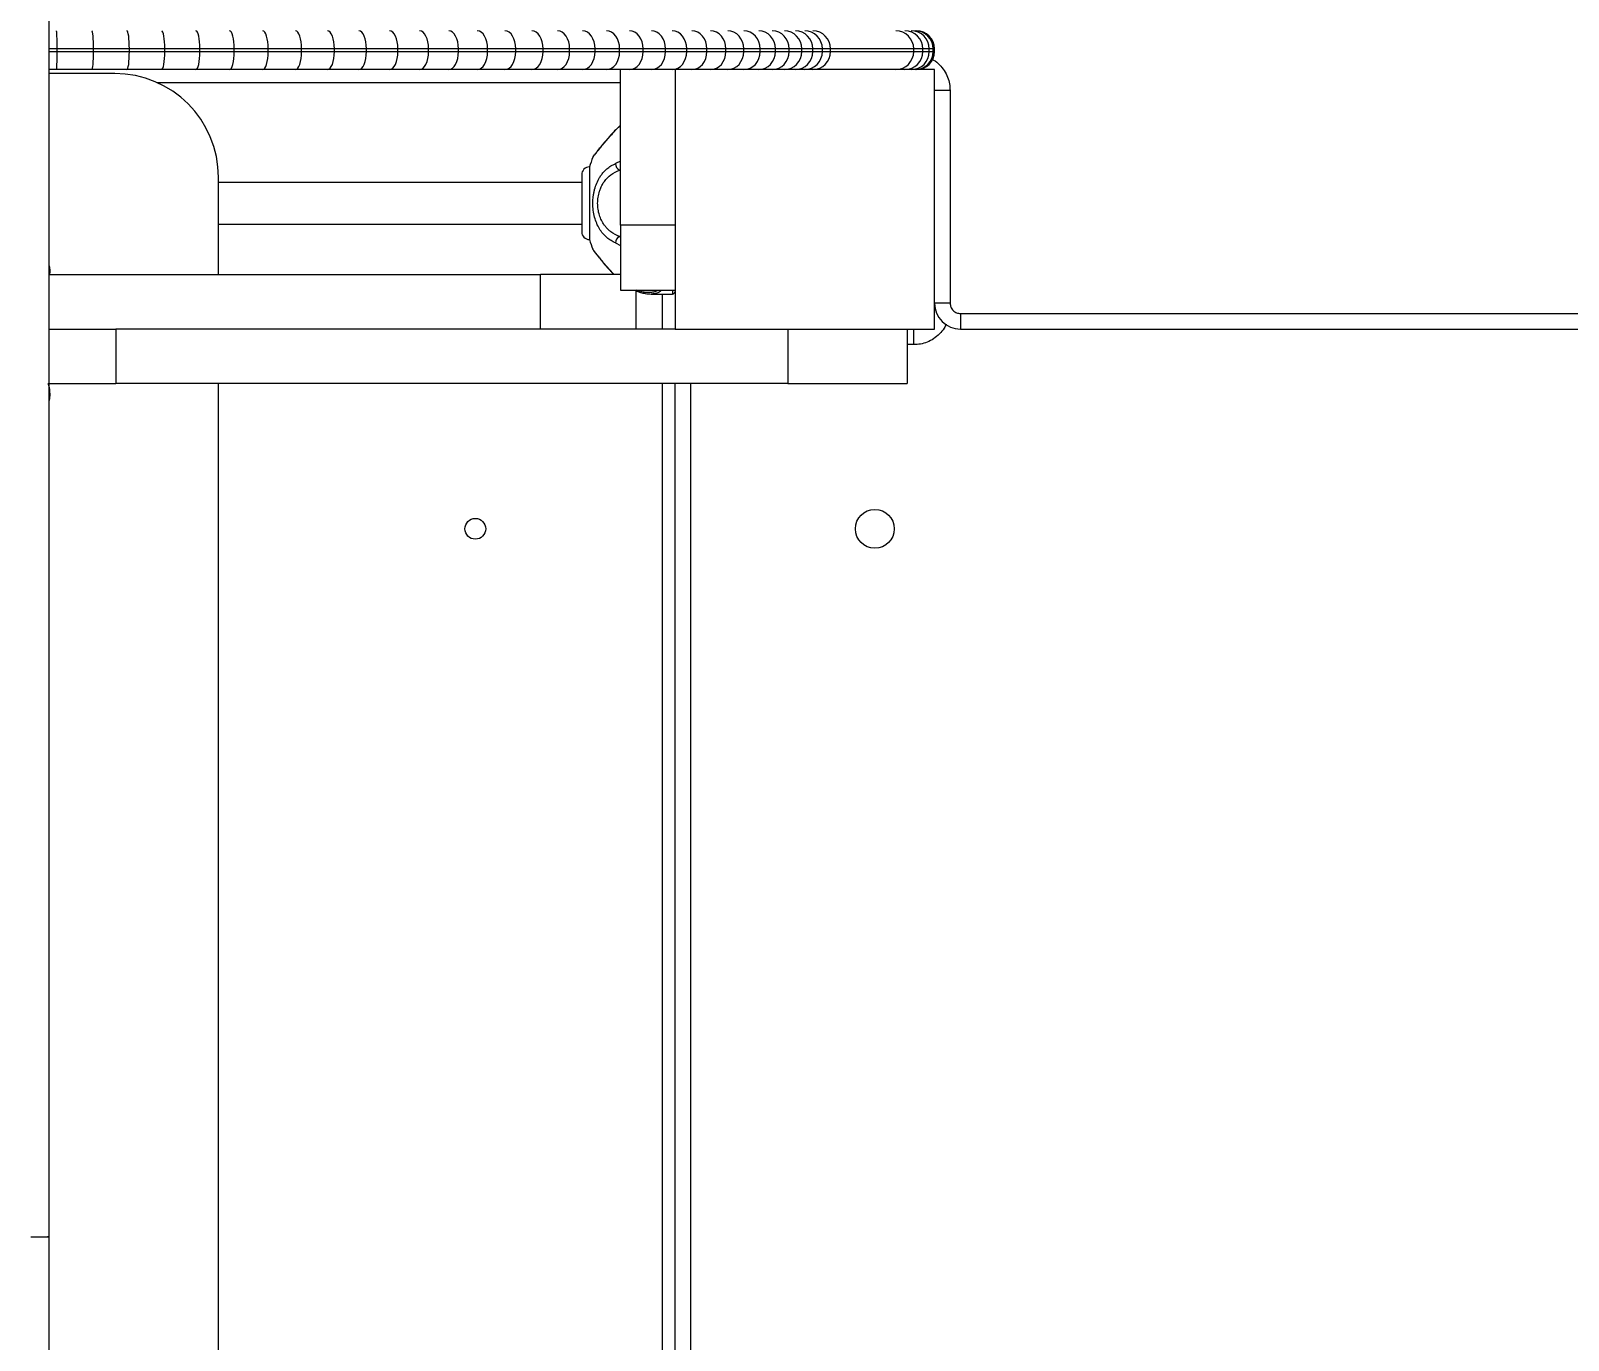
# Model space of a CAD drawing. Header units: millimetres. Extents: x -4932 to 5706, y -4240 to 3644.
# Drawn here: x -1190 to -597, y 254 to 759 of the extents above; entities that cross this region are included whole.
import ezdxf

# ---------------------------------------------------------------- set-up
doc = ezdxf.new("R2010")
doc.units = ezdxf.units.MM
for name, color, linetype in [('DIKOM_ОБЪЕКТ', 7, 'Continuous'), ('DIKOM_РАЗМЕР_ЗОНА', 7, 'Continuous'), ('DIKOM_РАЗМЕР_ОБЪЕКТА', 7, 'Continuous')]:
    doc.layers.add(name, color=color, linetype=linetype)
doc.styles.add('style1', font='arial.ttf', dxfattribs={"width": 0.8})
doc.dimstyles.new('1-50', dxfattribs={"dimtxt": 300, "dimasz": 200, "dimexe": 100, "dimexo": 0, "dimgap": 100, "dimtad": 1, "dimtxsty": 'style1', "dimcen": 200, "dimclrd": 7, "dimclre": 7, "dimclrt": 7, "dimadec": 1, "dimazin": 2, "dimtfac": 1, "dimtmove": 0, "dimatfit": 2, "dimfxl": 0, "dimlwd": 25, "dimlwe": 18, "dimarcsym": 0})

# ---------------------------------------------------------------- blocks, each defined once
blk = doc.blocks.new('*D9')
at = {"layer": 'Defpoints', "color": 0, "transparency": 16777216}
for p in [(2719.86, 1175.05), (-3422.65, 453.77), (2719.86, -2384.52)]:
    blk.add_point(p, dxfattribs=at)
at = {"layer": 'DIKOM_РАЗМЕР_ОБЪЕКТА', "color": 7, "lineweight": 18, "transparency": 16777216}
for p, q in [((2719.86, 1175.05), (2719.86, -2484.52)), ((-3422.65, 453.77), (-3422.65, -2484.52))]:
    blk.add_line(p, q, dxfattribs=at)
at = {"layer": 'DIKOM_РАЗМЕР_ОБЪЕКТА', "color": 7, "lineweight": 25, "transparency": 16777216}
blk.add_line((-3222.65, -2384.52), (2519.86, -2384.52), dxfattribs=at)
at = {"layer": 'DIKOM_РАЗМЕР_ОБЪЕКТА', "color": 7, "transparency": 16777216}
for points in [[(-3222.65, -2351.19), (-3222.65, -2417.86), (-3422.65, -2384.52)], [(2519.86, -2351.19), (2519.86, -2417.86), (2719.86, -2384.52)]]:
    blk.add_solid(points, dxfattribs=at)
at = {"layer": 'DIKOM_РАЗМЕР_ОБЪЕКТА', "color": 7, "transparency": 16777216, "insert": (-365.43, -2131.35), "char_height": 300, "attachment_point": 5, "style": 'style1'}
blk.add_mtext('6150', dxfattribs=at)
blk = doc.blocks.new('*D10')
at = {"layer": 'Defpoints', "color": 0, "transparency": 16777216}
for p in [(-491.65, 2144.27), (4080.56, 2144.27), (-2869.99, -1402.97)]:
    blk.add_point(p, dxfattribs=at)
at = {"layer": 'DIKOM_РАЗМЕР_ОБЪЕКТА', "color": 7, "lineweight": 18, "transparency": 16777216}
for p, q in [((-491.65, 2144.27), (4180.56, 2144.27)), ((-2869.99, -1402.97), (4180.56, -1402.97))]:
    blk.add_line(p, q, dxfattribs=at)
at = {"layer": 'DIKOM_РАЗМЕР_ОБЪЕКТА', "color": 7, "lineweight": 25, "transparency": 16777216}
blk.add_line((4080.56, -1202.97), (4080.56, 1944.27), dxfattribs=at)
at = {"layer": 'DIKOM_РАЗМЕР_ОБЪЕКТА', "color": 7, "transparency": 16777216}
for points in [[(4047.23, 1944.27), (4113.9, 1944.27), (4080.56, 2144.27)], [(4047.23, -1202.97), (4113.9, -1202.97), (4080.56, -1402.97)]]:
    blk.add_solid(points, dxfattribs=at)
at = {"layer": 'DIKOM_РАЗМЕР_ОБЪЕКТА', "color": 7, "transparency": 16777216, "insert": (3827.29, 1071.33), "char_height": 300, "attachment_point": 5, "rotation": 90, "style": 'style1'}
blk.add_mtext('3500', dxfattribs=at)
blk = doc.blocks.new('*D11')
at = {"layer": 'Defpoints', "color": 0, "transparency": 16777216}
for p in [(4718.35, 600.06), (-4931.65, -2305.73), (4718.35, -4140.16)]:
    blk.add_point(p, dxfattribs=at)
at = {"layer": 'DIKOM_РАЗМЕР_ЗОНА', "color": 7, "lineweight": 18, "transparency": 16777216}
for p, q in [((4718.35, 600.06), (4718.35, -4240.16)), ((-4931.65, -2305.73), (-4931.65, -4240.16))]:
    blk.add_line(p, q, dxfattribs=at)
at = {"layer": 'DIKOM_РАЗМЕР_ЗОНА', "color": 7, "lineweight": 25, "transparency": 16777216}
blk.add_line((-4731.65, -4140.16), (4518.35, -4140.16), dxfattribs=at)
at = {"layer": 'DIKOM_РАЗМЕР_ЗОНА', "color": 7, "transparency": 16777216}
for points in [[(-4731.65, -4106.82), (-4731.65, -4173.49), (-4931.65, -4140.16)], [(4518.35, -4106.82), (4518.35, -4173.49), (4718.35, -4140.16)]]:
    blk.add_solid(points, dxfattribs=at)
at = {"layer": 'DIKOM_РАЗМЕР_ЗОНА', "color": 7, "transparency": 16777216, "insert": (-131.65, -3886.98), "char_height": 300, "attachment_point": 5, "style": 'style1'}
blk.add_mtext('9650', dxfattribs=at)
blk = doc.blocks.new('*D12')
at = {"layer": 'Defpoints', "color": 0, "transparency": 16777216}
for p in [(-491.65, 3644.27), (5605.61, 3644.27), (-3816.14, -3400.27)]:
    blk.add_point(p, dxfattribs=at)
at = {"layer": 'DIKOM_РАЗМЕР_ЗОНА', "color": 7, "lineweight": 18, "transparency": 16777216}
for p, q in [((-491.65, 3644.27), (5705.61, 3644.27)), ((-3816.14, -3400.27), (5705.61, -3400.27))]:
    blk.add_line(p, q, dxfattribs=at)
at = {"layer": 'DIKOM_РАЗМЕР_ЗОНА', "color": 7, "lineweight": 25, "transparency": 16777216}
blk.add_line((5605.61, -3200.27), (5605.61, 3444.27), dxfattribs=at)
at = {"layer": 'DIKOM_РАЗМЕР_ЗОНА', "color": 7, "transparency": 16777216}
for points in [[(5572.27, 3444.27), (5638.94, 3444.27), (5605.61, 3644.27)], [(5572.27, -3200.27), (5638.94, -3200.27), (5605.61, -3400.27)]]:
    blk.add_solid(points, dxfattribs=at)
at = {"layer": 'DIKOM_РАЗМЕР_ЗОНА', "color": 7, "transparency": 16777216, "insert": (5352.44, 785.21), "char_height": 300, "attachment_point": 5, "rotation": 90, "style": 'style1'}
blk.add_mtext('7000', dxfattribs=at)

msp = doc.modelspace()

# ---------------------------------------------------------------- linework, layer by layer
at = {"layer": 'DIKOM_ОБЪЕКТ', "color": 7, "linetype": 'Continuous', "lineweight": 15}
for p, q in [((-1182.994, 927.727), (-1182.994, 294.274)), ((-1179.795, 752.268), (-1182.994, 752.268)), ((-1182.994, 751.268), (-1179.795, 751.268)), ((-1179.795, 751.268), (-1179.795, 752.268)), ((-1165.813, 752.268), (-1179.795, 752.268)), ((-1179.795, 751.268), (-1165.813, 751.268)), ((-1165.813, 751.268), (-1165.813, 752.268)), ((-1151.98, 752.268), (-1165.813, 752.268)), ((-1165.813, 751.268), (-1151.98, 751.268)), ((-1151.98, 751.268), (-1151.98, 752.268)), ((-1138.313, 752.268), (-1151.98, 752.268)), ((-1151.98, 751.268), (-1138.313, 751.268)), ((-1138.313, 751.268), (-1138.313, 752.268)), ((-1124.826, 752.268), (-1138.313, 752.268)), ((-1138.313, 751.268), (-1124.826, 751.268)), ((-1124.826, 751.268), (-1124.826, 752.268)), ((-1111.533, 752.268), (-1124.826, 752.268)), ((-1124.826, 751.268), (-1111.533, 751.268)), ((-1111.533, 751.268), (-1111.533, 752.268)), ((-1098.449, 752.268), (-1111.533, 752.268)), ((-1111.533, 751.268), (-1098.449, 751.268)), ((-1098.449, 751.268), (-1098.449, 752.268)), ((-1085.588, 752.268), (-1098.449, 752.268)), ((-1098.449, 751.268), (-1085.588, 751.268)), ((-1085.588, 751.268), (-1085.588, 752.268)), ((-1072.966, 752.268), (-1085.588, 752.268)), ((-1085.588, 751.268), (-1072.966, 751.268)), ((-1072.966, 751.268), (-1072.966, 752.268)), ((-1060.595, 752.268), (-1072.966, 752.268)), ((-1072.966, 751.268), (-1060.595, 751.268)), ((-1060.595, 751.268), (-1060.595, 752.268)), ((-1048.491, 752.268), (-1060.595, 752.268)), ((-1060.595, 751.268), (-1048.491, 751.268)), ((-1048.491, 751.268), (-1048.491, 752.268)), ((-1036.667, 752.268), (-1048.491, 752.268)), ((-1048.491, 751.268), (-1036.667, 751.268)), ((-1036.667, 751.268), (-1036.667, 752.268)), ((-1025.141, 752.268), (-1036.667, 752.268)), ((-1036.667, 751.268), (-1025.141, 751.268)), ((-1025.141, 751.268), (-1025.141, 752.268)), ((-1013.925, 752.268), (-1025.141, 752.268)), ((-1025.141, 751.268), (-1013.925, 751.268)), ((-1013.925, 751.268), (-1013.925, 752.268)), ((-1003.035, 752.268), (-1013.925, 752.268)), ((-1013.925, 751.268), (-1003.035, 751.268)), ((-1003.035, 751.268), (-1003.035, 752.268)), ((-992.483, 752.268), (-1003.035, 752.268)), ((-1003.035, 751.268), (-992.483, 751.268)), ((-992.483, 751.268), (-992.483, 752.268)), ((-982.285, 752.268), (-992.483, 752.268)), ((-992.483, 751.268), (-982.285, 751.268)), ((-982.285, 751.268), (-982.285, 752.268)), ((-972.458, 752.268), (-982.285, 752.268)), ((-982.285, 751.268), (-972.458, 751.268)), ((-972.458, 751.268), (-972.458, 752.268)), ((-963.012, 752.268), (-972.458, 752.268)), ((-972.458, 751.268), (-963.012, 751.268)), ((-963.012, 751.268), (-963.012, 752.268)), ((-953.965, 752.268), (-963.012, 752.268)), ((-963.012, 751.268), (-953.965, 751.268)), ((-953.965, 751.268), (-953.965, 752.268)), ((-945.332, 752.268), (-953.965, 752.268)), ((-953.965, 751.268), (-945.332, 751.268)), ((-945.332, 751.268), (-945.332, 752.268)), ((-937.124, 752.268), (-945.332, 752.268)), ((-945.332, 751.268), (-937.124, 751.268)), ((-937.124, 751.268), (-937.124, 752.268)), ((-929.358, 752.268), (-937.124, 752.268)), ((-937.124, 751.268), (-929.358, 751.268)), ((-929.358, 751.268), (-929.358, 752.268)), ((-922.048, 752.268), (-929.358, 752.268)), ((-929.358, 751.268), (-922.048, 751.268)), ((-922.048, 751.268), (-922.048, 752.268)), ((-915.21, 752.268), (-922.048, 752.268)), ((-922.048, 751.268), (-915.21, 751.268)), ((-915.21, 751.268), (-915.21, 752.268)), ((-908.855, 752.268), (-915.21, 752.268)), ((-915.21, 751.268), (-908.855, 751.268)), ((-908.855, 751.268), (-908.855, 752.268)), ((-903, 752.268), (-908.855, 752.268)), ((-908.855, 751.268), (-903, 751.268)), ((-903, 751.268), (-903, 752.268)), ((-897.661, 752.268), (-903, 752.268)), ((-903, 751.268), (-897.661, 751.268)), ((-897.661, 751.268), (-897.661, 752.268)), ((-892.849, 752.268), (-897.661, 752.268)), ((-897.661, 751.268), (-892.849, 751.268)), ((-892.849, 751.268), (-892.849, 752.268)), ((-888.581, 752.268), (-892.849, 752.268)), ((-892.849, 751.268), (-888.581, 751.268)), ((-888.581, 751.268), (-888.581, 752.268)), ((-884.873, 752.268), (-888.581, 752.268)), ((-888.581, 751.268), (-884.873, 751.268)), ((-884.873, 751.268), (-884.873, 752.268)), ((-881.736, 752.268), (-884.873, 752.268)), ((-884.873, 751.268), (-881.736, 751.268)), ((-881.736, 751.268), (-881.736, 752.268)), ((-849.675, 752.268), (-881.736, 752.268)), ((-881.736, 751.268), (-849.675, 751.268)), ((-849.675, 751.268), (-849.675, 752.268)), ((-846.169, 752.268), (-849.675, 752.268)), ((-849.675, 751.268), (-846.169, 751.268)), ((-846.169, 751.268), (-846.169, 752.268)), ((-843.659, 752.268), (-846.169, 752.268)), ((-846.169, 751.268), (-843.659, 751.268)), ((-843.659, 751.268), (-843.659, 752.268)), ((-842.151, 752.268), (-843.659, 752.268)), ((-843.659, 751.268), (-842.151, 751.268)), ((-842.151, 751.268), (-842.151, 752.268)), ((-841.648, 752.268), (-842.151, 752.268)), ((-842.151, 751.268), (-841.648, 751.268)), ((-841.648, 751.268), (-841.648, 752.268)), ((-1180.102, 744.268), (-1182.994, 744.268)), ((-1157.648, 742.768), (-1182.994, 742.768)), ((-1166.426, 744.268), (-1180.102, 744.268)), ((-1152.898, 744.268), (-1166.426, 744.268)), ((-1139.532, 744.268), (-1152.898, 744.268)), ((-1126.343, 744.268), (-1139.532, 744.268)), ((-1113.343, 744.268), (-1126.343, 744.268)), ((-1100.548, 744.268), (-1113.343, 744.268)), ((-1087.971, 744.268), (-1100.548, 744.268)), ((-1075.627, 744.268), (-1087.971, 744.268)), ((-1063.529, 744.268), (-1075.627, 744.268)), ((-1051.69, 744.268), (-1063.529, 744.268)), ((-1040.126, 744.268), (-1051.69, 744.268)), ((-1028.853, 744.268), (-1040.126, 744.268)), ((-1017.883, 744.268), (-1028.853, 744.268)), ((-1007.23, 744.268), (-1017.883, 744.268)), ((-996.909, 744.268), (-1007.23, 744.268)), ((-986.934, 744.268), (-996.909, 744.268)), ((-977.323, 744.268), (-986.934, 744.268)), ((-968.084, 744.268), (-977.323, 744.268)), ((-959.234, 744.268), (-968.084, 744.268)), ((-962.648, 684.268), (-962.648, 744.268)), ((-950.791, 744.268), (-959.234, 744.268)), ((-942.763, 744.268), (-950.791, 744.268)), ((-935.168, 744.268), (-942.763, 744.268)), ((-941.648, 744.268), (-941.648, 644.268)), ((-928.02, 744.268), (-935.168, 744.268)), ((-921.332, 744.268), (-928.02, 744.268)), ((-915.117, 744.268), (-921.332, 744.268)), ((-909.392, 744.268), (-915.117, 744.268)), ((-904.171, 744.268), (-909.392, 744.268)), ((-899.465, 744.268), (-904.171, 744.268)), ((-895.291, 744.268), (-899.465, 744.268)), ((-891.664, 744.268), (-895.291, 744.268)), ((-888.578, 744.268), (-891.664, 744.268)), ((-856.55, 744.268), (-888.578, 744.268)), ((-854.232, 744.268), (-856.55, 744.268)), ((-841.648, 744.268), (-856.55, 744.268)), ((-841.648, 644.268), (-841.648, 744.268)), ((-1141.285, 739.268), (-962.648, 739.268)), ((-835.648, 736.268), (-841.648, 736.268)), ((-835.648, 736.268), (-835.648, 654.268)), ((-964.574, 720.916), (-962.648, 722.7)), ((-962.648, 722.874), (-964.523, 721.133)), ((-974.648, 706.769), (-974.648, 678.769)), ((-962.648, 709.032), (-964.574, 708.063)), ((-962.648, 705.817), (-963.077, 705.57)), ((-963.077, 705.57), (-962.648, 705.57)), ((-1117.648, 665.268), (-1117.648, 702.768)), ((-977.648, 700.769), (-1117.648, 700.769)), ((-1117.648, 684.769), (-977.648, 684.769)), ((-941.648, 684.268), (-962.648, 684.268)), ((-962.648, 684.268), (-962.648, 659.268)), ((-964.574, 677.475), (-962.648, 676.506)), ((-963.077, 679.969), (-962.648, 679.729)), ((-962.648, 679.969), (-963.077, 679.969)), ((-1182.994, 665.268), (-993.483, 665.268)), ((-1182.648, 666.268), (-1182.797, 665.268)), ((-993.483, 644.268), (-993.483, 665.268)), ((-962.648, 665.268), (-993.483, 665.268)), ((-962.648, 659.268), (-941.648, 659.268)), ((-956.619, 644.268), (-956.619, 659.268)), ((-942.648, 659.268), (-942.648, 657.769)), ((-950.86, 657.769), (-950.857, 657.769)), ((-950.857, 657.769), (-942.648, 657.769)), ((-946.648, 657.769), (-946.648, 644.268)), ((-835.648, 654.268), (-841.648, 654.268)), ((-831.648, 650.268), (-151.648, 650.268)), ((-831.648, 650.268), (-831.648, 644.268)), ((-1182.994, 644.268), (-1157.229, 644.268)), ((-1157.229, 644.268), (-1157.229, 623.268)), ((-941.648, 644.268), (-1157.229, 644.268)), ((-941.648, 644.268), (-841.648, 644.268)), ((-898.153, 644.268), (-898.153, 623.268)), ((-852.141, 644.268), (-852.141, 623.268)), ((-849.648, 638.268), (-849.648, 644.268)), ((-831.648, 644.268), (-151.648, 644.268)), ((-849.648, 638.268), (-852.141, 638.268)), ((-1182.994, 623.268), (-1157.229, 623.268)), ((-898.153, 623.268), (-1157.229, 623.268)), ((-1117.648, -34.732), (-1117.648, 623.268)), ((-946.648, 623.268), (-946.648, -34.732)), ((-941.648, -34.732), (-941.648, 623.268)), ((-935.648, 623.268), (-935.648, -34.732)), ((-898.153, 623.268), (-852.141, 623.268)), ((-1182.994, 294.224), (-1182.994, 294.274)), ((-1182.994, 294.224), (-1182.994, -339.229))]:
    msp.add_line(p, q, dxfattribs=at)
at = {"layer": 'DIKOM_ОБЪЕКТ', "color": 7, "linetype": 'Continuous', "lineweight": 15, "flags": 128}
for points in [[(-964.574, 720.916), (-964.568, 721.062), (-964.523, 721.133)], [(-1182.994, 294.274), (-1183.129, 294.272), (-1183.527, 294.27), (-1184.174, 294.267), (-1185.044, 294.266), (-1186.105, 294.264), (-1187.315, 294.263), (-1188.629, 294.262), (-1189.994, 294.262)], [(-1182.994, 294.224), (-1183.129, 294.227), (-1183.527, 294.229), (-1184.174, 294.231), (-1185.044, 294.233), (-1186.105, 294.235), (-1187.315, 294.236), (-1188.629, 294.236), (-1189.994, 294.237)]]:
    msp.add_lwpolyline(points, dxfattribs=at)
at = {"layer": 'DIKOM_ОБЪЕКТ', "color": 7, "linetype": 'Continuous', "lineweight": 15}
for centre, radius in [((-1018.648, 567.268), 4), ((-864.648, 567.268), 7.5)]:
    msp.add_circle(centre, radius, dxfattribs=at)
for centre, radius, start, end in [((-848.648, 752.268), 7, 0, 90), ((-848.648, 751.268), 7, 270, 0), ((-1157.648, 702.768), 40, 0, 90), ((-974.648, 703.769), 3, 90, 180), ((-928.404, 692.769), 48.317, 158.461252, 163.156755), ((-962.065, 707.874), 2.517, 175.675333, 246.275134), ((-974.648, 681.769), 3, 180, 270), ((-928.404, 692.769), 48.317, 196.843245, 201.538333), ((-962.065, 677.665), 2.517, 113.722018, 184.326306), ((-942.648, 658.769), 1, 270, 0), ((-831.648, 654.268), 10, 180, 270)]:
    msp.add_arc(centre, radius, start, end, dxfattribs=at)
for centre, ratio, start_param, end_param in [((-1180.102, 752.268), 0.0439091, 4.712389, 6.2831853), ((-1166.426, 752.268), 0.0876629, 4.712389, 6.2831853), ((-1152.898, 752.268), 0.1311071, 4.712389, 6.2831853), ((-1139.532, 752.268), 0.174148, 4.712389, 6.2831853), ((-1126.343, 752.268), 0.2166879, 4.712389, 6.2831853), ((-1113.343, 752.268), 0.2586182, 4.712389, 6.2831853), ((-1100.548, 752.268), 0.2998581, 4.712389, 6.2831853), ((-1087.971, 752.268), 0.3404106, 4.712389, 6.2831853), ((-1075.627, 752.268), 0.3801674, 4.712389, 6.2831853), ((-1063.529, 752.268), 0.4190297, 4.712389, 6.2831853), ((-1051.69, 752.268), 0.4570168, 4.712389, 6.2831853), ((-1040.126, 752.268), 0.49411, 4.712389, 6.2831853), ((-1028.853, 752.268), 0.5302312, 4.712389, 6.2831853), ((-1017.883, 752.268), 0.5652929, 4.712389, 6.2831853), ((-1007.23, 752.268), 0.5993315, 4.712389, 6.2831853), ((-996.909, 752.268), 0.6323117, 4.712389, 6.2831853), ((-986.934, 752.268), 0.664207, 4.712389, 6.2831853), ((-977.323, 752.268), 0.6949264, 4.712389, 6.2831853), ((-968.084, 752.268), 0.7244413, 4.712389, 6.2831853), ((-959.234, 752.268), 0.752831, 4.712389, 6.2831853), ((-950.791, 752.268), 0.7799026, 4.712389, 6.2831853), ((-942.763, 752.268), 0.8056354, 4.712389, 6.2831853), ((-935.168, 752.268), 0.8300681, 4.712389, 6.2831853), ((-928.02, 752.268), 0.8530977, 4.712389, 6.2831853), ((-921.332, 752.268), 0.8746294, 4.712389, 6.2831853), ((-915.117, 752.268), 0.8946502, 4.712389, 6.2831853), ((-909.392, 752.268), 0.9131396, 4.712389, 6.2831853), ((-904.171, 752.268), 0.9299677, 4.712389, 6.2831853), ((-899.465, 752.268), 0.9451114, 4.712389, 6.2831853), ((-895.291, 752.268), 0.9585353, 4.712389, 6.2831853), ((-891.664, 752.268), 0.9701411, 4.712389, 6.2831853), ((-888.578, 752.268), 0.9774526, 4.712389, 6.2831853), ((-856.55, 752.268), 0.9821935, 4.712389, 6.2831853), ((-853.091, 752.268), 0.9888546, 4.712389, 6.2831853), ((-850.626, 752.268), 0.9952158, 4.712389, 6.2831853), ((-849.144, 752.268), 0.9990437, 4.712389, 6.2831853), ((-1180.102, 751.268), 0.0439091, 3.1415927, 4.712389), ((-1166.426, 751.268), 0.0876629, 3.1415927, 4.712389), ((-1152.898, 751.268), 0.1311071, 3.1415927, 4.712389), ((-1139.532, 751.268), 0.174148, 3.1415927, 4.712389), ((-1126.343, 751.268), 0.2166879, 3.1415927, 4.712389), ((-1113.343, 751.268), 0.2586182, 3.1415927, 4.712389), ((-1100.548, 751.268), 0.2998581, 3.1415927, 4.712389), ((-1087.971, 751.268), 0.3404106, 3.1415927, 4.712389), ((-1075.627, 751.268), 0.3801674, 3.1415927, 4.712389), ((-1063.529, 751.268), 0.4190297, 3.1415927, 4.712389), ((-1051.69, 751.268), 0.4570168, 3.1415927, 4.712389), ((-1040.126, 751.268), 0.49411, 3.1415927, 4.712389), ((-1028.853, 751.268), 0.5302312, 3.1415927, 4.712389), ((-1017.883, 751.268), 0.5652929, 3.1415927, 4.712389), ((-1007.23, 751.268), 0.5993315, 3.1415927, 4.712389), ((-996.909, 751.268), 0.6323117, 3.1415927, 4.712389), ((-986.934, 751.268), 0.664207, 3.1415927, 4.712389), ((-977.323, 751.268), 0.6949264, 3.1415927, 4.712389), ((-968.084, 751.268), 0.7244413, 3.1415927, 4.712389), ((-959.234, 751.268), 0.752831, 3.1415927, 4.712389), ((-950.791, 751.268), 0.7799026, 3.1415927, 4.712389), ((-942.763, 751.268), 0.8056354, 3.1415927, 4.712389), ((-935.168, 751.268), 0.8300681, 3.1415927, 4.712389), ((-928.02, 751.268), 0.8530977, 3.1415927, 4.712389), ((-921.332, 751.268), 0.8746294, 3.1415927, 4.712389), ((-915.117, 751.268), 0.8946502, 3.1415927, 4.712389), ((-909.392, 751.268), 0.9131396, 3.1415927, 4.712389), ((-904.171, 751.268), 0.9299677, 3.1415927, 4.712389), ((-899.465, 751.268), 0.9451114, 3.1415927, 4.712389), ((-895.291, 751.268), 0.9585353, 3.1415927, 4.712389), ((-891.664, 751.268), 0.9701411, 3.1415927, 4.712389), ((-888.578, 751.268), 0.9774526, 3.1415927, 4.712389), ((-856.55, 751.268), 0.9821935, 3.1415927, 4.712389), ((-853.091, 751.268), 0.9888546, 3.1415927, 4.712389), ((-850.626, 751.268), 0.9952158, 3.1415927, 4.712389), ((-849.144, 751.268), 0.9990437, 3.1415927, 4.712389)]:
    msp.add_ellipse(centre, major_axis=(0, 7), ratio=ratio, start_param=start_param, end_param=end_param, dxfattribs=at)
for points, knots in [([(-842.377, 748.187), (-842.246, 748.122), (-841.255, 747.624), (-839.695, 746.207), (-837.853, 744.007), (-836.567, 741.488), (-835.787, 738.881), (-835.693, 737.122), (-835.648, 736.268)], [0, 0, 0, 0, 0.0306895, 0.2323651, 0.4340375, 0.631518, 0.8211181, 1, 1, 1, 1]), ([(-973.344, 710.509), (-973.313, 710.549), (-973.25, 710.632), (-972.723, 711.323), (-971.908, 712.372), (-970.816, 713.746), (-969.506, 715.351), (-968.016, 717.111), (-966.376, 718.98), (-965.182, 720.264), (-964.574, 720.916)], [0, 0, 0, 0, 0.1223054, 0.2473039, 0.3729226, 0.4981451, 0.623615, 0.7489842, 0.8724121, 1, 1, 1, 1]), ([(-964.523, 721.133), (-965.107, 720.506), (-966.272, 719.255), (-967.871, 717.432), (-969.331, 715.709), (-970.606, 714.148), (-971.666, 712.813), (-972.457, 711.796), (-972.965, 711.13), (-973.024, 711.053), (-973.052, 711.015)], [0, 0, 0, 0, 0.1268613, 0.2534014, 0.3794589, 0.5052633, 0.6304486, 0.755676, 0.8799861, 1, 1, 1, 1]), ([(-973.058, 711.008), (-973.117, 710.928), (-973.232, 710.77), (-973.31, 710.591), (-973.348, 710.503)], [0, 0, 0, 0, 0.5081794, 1, 1, 1, 1]), ([(-973.348, 692.769), (-973.317, 693.68), (-973.269, 695.052), (-972.973, 696.828), (-972.583, 698.537), (-971.893, 700.562), (-970.932, 702.447), (-969.944, 703.905), (-969.009, 705.018), (-967.833, 706.139), (-966.37, 707.22), (-965.186, 707.777), (-964.574, 708.063)], [0, 0, 0, 0, 0.1240507, 0.1867448, 0.2503844, 0.372889, 0.500764, 0.5811874, 0.6645217, 0.7511602, 0.8716284, 1, 1, 1, 1]), ([(-971.488, 692.769), (-971.455, 693.554), (-971.406, 694.737), (-971.107, 696.263), (-970.779, 697.478), (-970.31, 698.74), (-969.681, 700.018), (-968.494, 701.878), (-966.398, 704.06), (-964.226, 705.047), (-963.077, 705.57)], [0, 0, 0, 0, 0.1240358, 0.1870702, 0.2511497, 0.3318826, 0.415328, 0.5019686, 0.7365348, 1, 1, 1, 1]), ([(-977.648, 703.769), (-977.648, 703.734), (-977.648, 703.66), (-977.648, 703.048), (-977.648, 702.033), (-977.648, 700.602), (-977.648, 698.844), (-977.648, 696.872), (-977.648, 694.822), (-977.648, 693.44), (-977.648, 692.769)], [0, 0, 0, 0, 0.1165169, 0.2400124, 0.3686417, 0.4999989, 0.6313572, 0.759988, 0.8834814, 1, 1, 1, 1]), ([(-977.648, 692.769), (-977.648, 692.098), (-977.648, 690.716), (-977.648, 688.666), (-977.648, 686.695), (-977.648, 684.936), (-977.648, 683.505), (-977.648, 682.49), (-977.648, 681.878), (-977.648, 681.805), (-977.648, 681.769)], [0, 0, 0, 0, 0.1165155, 0.2400093, 0.3686404, 0.4999991, 0.6313589, 0.7599869, 0.8834827, 1, 1, 1, 1]), ([(-964.574, 677.475), (-965.17, 677.754), (-966.362, 678.311), (-968.014, 679.53), (-969.507, 681.033), (-970.823, 682.874), (-971.901, 684.993), (-972.718, 687.418), (-973.248, 690.03), (-973.315, 691.861), (-973.348, 692.769)], [0, 0, 0, 0, 0.1251347, 0.2502631, 0.3787916, 0.5003565, 0.628077, 0.7504631, 0.8762805, 1, 1, 1, 1]), ([(-963.077, 679.969), (-964.234, 680.489), (-965.747, 681.17), (-967.353, 682.548), (-968.19, 683.414), (-969.112, 684.584), (-970.039, 686.131), (-970.852, 688.18), (-971.386, 690.411), (-971.454, 691.989), (-971.488, 692.769)], [0, 0, 0, 0, 0.2643464, 0.3459559, 0.424515, 0.5002292, 0.6286683, 0.7504895, 0.8766649, 1, 1, 1, 1]), ([(-965.157, 665.268), (-966.12, 666.316), (-967.677, 668.014), (-969.472, 670.15), (-970.787, 671.754), (-971.871, 673.119), (-972.707, 674.196), (-973.198, 674.836), (-973.403, 675.108), (-973.346, 675.032), (-973.344, 675.03)], [0, 0, 0, 0, 0.2142505, 0.3466466, 0.4751358, 0.6056798, 0.7361412, 0.8662861, 0.9969613, 1, 1, 1, 1]), ([(-973.348, 675.035), (-973.31, 674.947), (-973.232, 674.769), (-973.117, 674.611), (-973.058, 674.531)], [0, 0, 0, 0, 0.4918235, 1, 1, 1, 1]), ([(-973.059, 674.531), (-973.024, 674.486), (-972.956, 674.396), (-972.432, 673.71), (-971.633, 672.684), (-970.571, 671.346), (-969.29, 669.783), (-967.6, 667.774), (-966.167, 666.211), (-965.301, 665.268)], [0, 0, 0, 0, 0.1322173, 0.2641107, 0.396641, 0.5296265, 0.6632285, 0.796548, 1, 1, 1, 1]), ([(-1182.994, 668.892), (-1182.924, 668.641), (-1182.672, 667.741), (-1182.658, 666.885), (-1182.648, 666.268)], [0, 0, 0, 0, 0.279055, 1, 1, 1, 1]), ([(-956.619, 658.949), (-956.532, 658.913), (-955.992, 658.69), (-954.804, 658.315), (-952.935, 657.873), (-951.604, 657.806), (-950.861, 657.769)], [0, 0, 0, 0, 0.0455923, 0.281075, 0.5990358, 1, 1, 1, 1]), ([(-948.147, 659.268), (-948.268, 659.185), (-948.581, 658.969), (-949.2, 658.719), (-950.177, 658.451), (-951.502, 658.307), (-953.139, 658.388), (-954.831, 658.659), (-955.964, 659.066), (-956.527, 659.268)], [0, 0, 0, 0, 0.0578863, 0.1512562, 0.253945, 0.4347411, 0.6245365, 0.8134859, 1, 1, 1, 1]), ([(-946.908, 659.268), (-946.958, 659.201), (-947.209, 658.871), (-947.863, 658.414), (-948.792, 658.022), (-949.762, 657.83), (-950.431, 657.76), (-950.813, 657.775), (-950.884, 657.777)], [0, 0, 0, 0, 0.0591876, 0.2932325, 0.5609896, 0.7589698, 0.9550932, 1, 1, 1, 1]), ([(-835.648, 654.268), (-835.594, 653.764), (-835.512, 652.99), (-835.013, 652.059), (-834.497, 651.418), (-833.856, 650.902), (-832.925, 650.403), (-832.151, 650.321), (-831.648, 650.268)], [0, 0, 0, 0, 0.239451, 0.3683638, 0.4999941, 0.6316303, 0.7605303, 1, 1, 1, 1]), ([(-837.146, 646.119), (-837.391, 645.606), (-838.052, 644.222), (-839.692, 642.305), (-841.913, 640.475), (-844.427, 639.186), (-847.035, 638.406), (-848.794, 638.313), (-849.648, 638.268)], [0, 0, 0, 0, 0.1094507, 0.2947338, 0.4800253, 0.6614584, 0.8356568, 1, 1, 1, 1]), ([(-1183.376, 623.268), (-1183.347, 623.201), (-1183.276, 623.032), (-1183.211, 622.823), (-1183.161, 622.665), (-1182.825, 621.557), (-1182.735, 620.402), (-1182.648, 619.268)], [0, 0, 0, 0, 0.0541207, 0.1369321, 0.1625563, 0.1776566, 1, 1, 1, 1]), ([(-1182.648, 619.268), (-1182.664, 618.838), (-1182.697, 617.994), (-1182.827, 617.067), (-1182.976, 616.568), (-1182.994, 616.505)], [0, 0, 0, 0, 0.4744945, 0.9338877, 1, 1, 1, 1])]:
    msp.add_open_spline(points, degree=3, knots=knots, dxfattribs=at)

# ---------------------------------------------------------------- dimensions: what is measured, and where the dimension line sits
at = {"layer": 'DIKOM_РАЗМЕР_ЗОНА'}
dim = msp.add_linear_dim(base=(5605.608, 3644.268), p1=(-3816.137, -3400.272), p2=(-491.648, 3644.268), angle=90, text='7000', dimstyle='1-50', dxfattribs=at)
dim.commit()
dim.dimension.update_dxf_attribs({"geometry": '*D12', "text_midpoint": (5605.608, 785.211), "dimtype": 160})
dim = msp.add_linear_dim(base=(4718.352, -4140.156), p1=(-4931.648, -2305.732), p2=(4718.352, 600.063), dimstyle='1-50', dxfattribs=at)
dim.commit()
dim.dimension.update_dxf_attribs({"geometry": '*D11', "text_midpoint": (-131.648, -4140.156), "dimtype": 160})
at = {"layer": 'DIKOM_РАЗМЕР_ОБЪЕКТА'}
dim = msp.add_linear_dim(base=(4080.564, 2144.268), p1=(-2869.987, -1402.969), p2=(-491.648, 2144.268), angle=90, text='3500', dimstyle='1-50', dxfattribs=at)
dim.commit()
dim.dimension.update_dxf_attribs({"geometry": '*D10', "text_midpoint": (4080.564, 1071.329), "dimtype": 160})
dim = msp.add_linear_dim(base=(2719.862, -2384.525), p1=(-3422.648, 453.768), p2=(2719.862, 1175.054), text='6150', dimstyle='1-50', dxfattribs=at)
dim.commit()
dim.dimension.update_dxf_attribs({"geometry": '*D9', "text_midpoint": (-365.432, -2384.525), "dimtype": 160})

doc.saveas('drawing.dxf')
